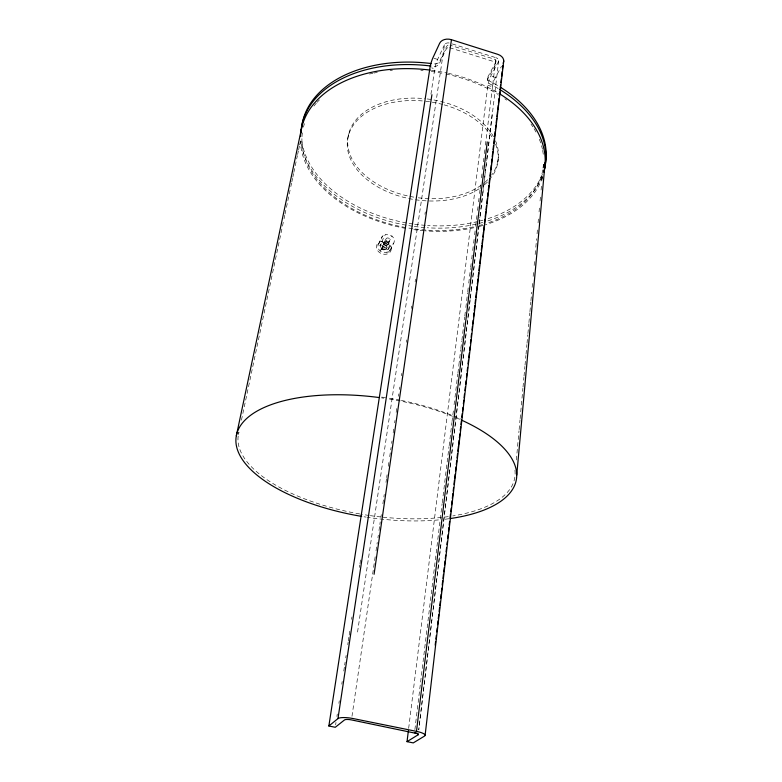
<?xml version="1.0" encoding="UTF-8"?>
<svg xmlns="http://www.w3.org/2000/svg" width="782" height="782" viewBox="0 0 782 782"><rect width="100%" height="100%" fill="white"/><g stroke="black" fill="none" stroke-linecap="round" stroke-linejoin="round"><path stroke-width="0.59" stroke-dasharray="3.91 2.93" d="M516.345 459.982L519.013 430.804M519.121 429.592L520.02 419.866M520.128 418.644L522.914 388.253M523.021 387.041L523.911 377.315M524.028 376.093L524.918 366.367M525.025 365.155L525.915 355.429M526.032 354.217L526.921 344.491M527.029 343.269L527.811 334.764M527.918 333.543L528.818 323.816M528.925 322.604L529.815 312.878M529.932 311.666L530.822 301.94M530.929 300.718L531.711 292.214M532.151 287.346L532.708 281.266M533.158 276.408L533.715 270.328M534.155 265.469L534.712 259.389M535.162 254.521L535.719 248.441M535.826 247.229L536.608 238.715M537.058 233.857L537.615 227.777M538.055 222.919L538.612 216.839M539.062 211.971L539.619 205.891M540.059 201.033L540.509 196.165M541.066 190.085L541.506 185.226M541.955 180.359L542.513 174.288M543.07 168.208L543.51 163.34M497.919 161.483L498.193 159.108M470.06 299.574L418.741 729.919L482.729 194.61M470.178 298.577L471.067 291.119M471.194 290.102L478.848 225.881M478.995 224.669L479.865 217.406M480.001 216.282L480.735 210.133M480.871 208.921L483.765 184.689M483.833 184.102L485.681 168.609M485.788 167.729L486.658 160.457M486.805 159.245L492.289 113.204M482.875 193.398L498.701 60.644M414.88 729.626L442.133 503.618M442.28 502.758L449.005 446.669M449.161 445.76L451.937 422.436M452.035 421.586L453.609 408.937M454.078 404.714L454.86 398.194M455.016 397.246L457.793 373.962M457.949 372.985L458.809 365.487M458.878 364.93L460.715 349.73M460.862 348.518L461.742 341.245M461.898 340.238L464.664 317.013M464.831 315.987L465.29 311.871M465.857 307.492L467.597 292.781M467.753 291.725L468.203 287.756M468.76 283.084L470.529 268.451M470.666 267.336L471.155 263.593M471.712 258.979L472.181 255.118M472.739 250.494L473.442 244.316M473.618 243.212L474.078 239.37M474.645 234.727L475.104 230.895M475.661 226.233L477 215.148M477.567 210.466L478.027 206.663M478.564 201.903L479.004 198.266M479.581 193.535L480.011 189.899M480.158 188.687L480.95 182.441M481.477 177.807L481.976 173.966M482.504 169.332L482.953 165.549M483.442 161.854L483.882 158.218M484.4 153.604L484.899 149.743M485.427 145.139L495.983 57.712L452.133 43.88M498.095 88.503A123.38 80.585 8.6 0 0 489.962 83.997A5.806 4.115 5.2 0 1 487.743 79.041L495.69 64.153L495.935 60.234L494.517 59.217L449.992 45.18M408.663 728.374L487.86 85.316A6.901 1.3 -72.7 0 1 490.783 76.04L498.427 61.758A4.213 3.05 5 0 0 495.983 57.712M487.382 80.331L487.694 77.838M351.978 716.292L375.331 555.679M376.025 550.851L377.256 542.395M377.931 537.733L378.312 535.152M378.987 530.509L379.681 525.699M379.857 524.497L380.238 521.868M380.912 517.273L381.293 514.624M382.877 503.755L384.236 494.41M385.985 482.377L386.503 478.77M386.679 477.567L387.09 474.772M388.312 466.316L389.133 460.715M389.719 456.659L391.059 447.48M391.655 443.374L392.007 440.96M393.16 432.974L393.933 427.676M394.636 422.847L394.988 420.433M396.151 412.427L396.914 407.148M398.497 396.279L398.849 393.864M399.485 389.456L399.837 387.041M401.479 375.751L401.831 373.337M406.337 342.311L406.689 339.896M411.264 308.47L411.615 306.055M415.125 281.891L415.525 279.145M424.949 214.336L425.291 211.942M357.55 632.052L444.469 44.76A4.242 3.099 8 0 1 449.826 43.147M335.634 724.894L335.996 722.46M336.895 716.508L337.277 714.015M338.889 703.341L339.28 700.75M341.783 684.191L342.193 681.454M343.777 671.024L344.5 666.235M344.676 665.042L345.116 662.159M345.761 657.858L346.123 655.463M347.755 644.691L348.117 642.296M348.293 641.093L349.026 636.265M349.212 635.052L350.033 629.598M351.577 619.364L351.949 616.949M359.427 567.449L359.788 565.034M359.974 563.822L360.785 558.446M430.941 94.172L434.772 68.826A6.97 1.017 -73.4 0 1 437.597 59.422L444.469 44.76M381.997 249.155L381.86 249.917L383.463 243.769L387.589 247.239L386.2 248.979M382.046 249.81L383.463 243.769M382.193 249.673L382.642 246.926M348.234 136.244L348.684 133.888M238.422 434.499L238.921 432.114M241.442 420.198L283.768 220.016M284.022 218.823L284.775 215.255M285.029 214.063L290.572 187.846M290.826 186.654L291.578 183.086M291.833 181.893L292.585 178.316M292.839 177.123L293.592 173.545M293.846 172.363L297.375 155.677M297.629 154.484L298.382 150.906M298.636 149.724L299.389 146.146M299.643 144.953L300.65 140.183M378.4 244.072L382.251 236.447M381.675 241.853L385.546 234.229L391.978 236.037A6.647 5.357 28.5 0 1 390.501 245.313L386.562 252.85L380.169 251.071A6.579 5.327 28.5 0 1 381.675 241.853L388.048 243.632L391.978 236.037M380.619 244.453C377.755 248.461 382.339 242.86 384.891 245.225C388.419 245.333 387.11 253.319 388.576 248.353M384.138 242.635L386.093 238.813M380.169 251.071L384.04 243.505A6.647 5.357 28.5 0 1 385.546 234.229M387.97 244.512L389.944 240.709M389.827 250.611L393.786 243.075M495.993 61.641L488.056 76.548A5.806 4.115 5.1 0 0 490.265 81.514A123.233 80.712 8.6 0 1 498.388 86.02M492.504 86.753A6.901 1.32 -72.6 0 1 495.436 77.486L501.487 66.294M386.679 248.959L381.87 249.927M448.057 45.141L446.776 46.138L439.572 61.416A5.845 4.203 8.8 0 1 433.551 63.85M447.685 47.663L446.414 48.65L439.201 63.909A5.855 4.203 8.8 0 1 433.179 66.343M382.74 248.207L387.589 247.239M384.451 249.223L385.946 248.92M384.04 243.505L390.501 245.313M431.615 67.839L433.189 68.327M487.86 85.316L490.959 86.274M434.039 58.318L437.597 59.422M491.946 76.401L495.436 77.486M449.63 47.692L494.214 61.729L495.632 62.746L495.69 64.153M384.656 247.19L382.594 245.46L382.672 246.007M382.76 246.242L384.03 247.317M542.366 174.249A123.233 80.712 8.6 0 1 488.173 218.589M482.993 220.153A123.233 80.712 8.6 0 1 478.75 221.277M477.675 221.541A123.233 80.712 8.6 0 1 427.598 225.509M425.33 225.343A123.233 80.712 8.6 0 1 414.069 224.131M412.964 223.975A123.233 80.712 8.6 0 1 407.451 223.095M406.386 222.899A123.233 80.712 8.6 0 1 301.539 138.795M542.141 176.624A123.38 80.585 8.6 0 1 487.909 220.876M482.719 222.44A123.38 80.585 8.6 0 1 427.275 227.758M425.007 227.591A123.38 80.585 8.6 0 1 413.737 226.379M412.632 226.223A123.38 80.585 8.6 0 1 407.109 225.343M406.034 225.148A123.38 80.585 8.6 0 1 301.05 141.122M495.485 140.78A75.883 49.569 8.6 0 1 491.653 175.051M487.675 179.704A75.883 49.569 8.6 0 1 483.775 183.242M481.116 185.266A75.883 49.569 8.6 0 1 416.053 197.484M413.786 197.123A75.883 49.569 8.6 0 1 409.416 196.302M407.246 195.832A75.883 49.569 8.6 0 1 348.215 136.048A75.883 49.569 8.6 0 1 424.997 98.698M427.177 98.943A75.883 49.569 8.6 0 1 494.537 138.688M495.632 144.23A75.971 49.501 8.6 0 1 491.379 177.406M487.401 182.05A75.971 49.501 8.6 0 1 483.491 185.578M478.955 188.873A75.971 49.501 8.6 0 1 427.265 200.896M426.102 200.837A75.971 49.501 8.6 0 1 347.247 144.719A75.971 49.501 8.6 0 1 424.626 101.132M425.711 101.249A75.971 49.501 8.6 0 1 431.156 101.992M432.241 102.178A75.971 49.501 8.6 0 1 443.013 104.544M444.166 104.866A75.971 49.501 8.6 0 1 492.582 137.984M514.927 470.285A139.861 59.481 8.6 0 1 452.758 515.944M448.301 516.619A139.861 59.481 8.6 0 1 381.919 517.078M380.805 516.961A139.861 59.481 8.6 0 1 370.336 515.641M369.143 515.465A139.861 59.481 8.6 0 1 360.883 514.155M359.73 513.95A139.861 59.481 8.6 0 1 238.93 432.387M381.655 397.08A139.861 59.481 8.6 0 1 387.305 397.911M389.553 398.273A139.861 59.481 8.6 0 1 400.159 400.188M401.322 400.423A139.861 59.481 8.6 0 1 460.569 419.044M542.405 177.504A123.204 80.145 8.6 0 1 485.495 224.717M483.237 225.382A123.204 80.145 8.6 0 1 476.297 227.191M473.941 227.718A123.204 80.145 8.6 0 1 425.173 230.846M424.069 230.758A123.204 80.145 8.6 0 1 413.815 229.654M405.604 228.364A123.204 80.145 8.6 0 1 300.425 140.926M431.4 70.253A123.204 80.145 8.6 0 1 447.294 73.068M448.399 73.322A123.204 80.145 8.6 0 1 498.056 92.902M448.976 518.73A141.728 60.116 8.6 0 1 444.352 519.316M438.448 519.922A141.728 60.116 8.6 0 1 367.305 517.293M366.201 517.127A141.728 60.116 8.6 0 1 364.011 516.785M381.479 397.862A141.728 60.116 8.6 0 1 383.776 398.194M389.495 399.074A141.728 60.116 8.6 0 1 452.944 416.454M455.994 417.715A141.728 60.116 8.6 0 1 460.442 419.641M542.816 169.909A121.669 79.138 8.6 0 1 486.951 223.232M482.523 224.59A121.669 79.138 8.6 0 1 479.122 225.529M473.335 226.907A121.669 79.138 8.6 0 1 413.913 228.833M412.74 228.667A121.669 79.138 8.6 0 1 408.048 227.943M405.79 227.552A121.669 79.138 8.6 0 1 301.93 137.867M301.979 136.782A121.669 79.138 8.6 0 1 302.546 131.542M303.445 127.124A121.669 79.138 8.6 0 1 304.442 123.644M313.944 106.049A121.669 79.138 8.6 0 1 316.28 103.234M317.101 102.315A121.669 79.138 8.6 0 1 319.427 99.881M369.485 74.036A121.669 79.138 8.6 0 1 372.818 73.283M373.943 73.049A121.669 79.138 8.6 0 1 377.315 72.403M390.042 70.634A121.669 79.138 8.6 0 1 392.388 70.419M420.814 70.341A121.669 79.138 8.6 0 1 423.179 70.536M431.273 71.436A121.669 79.138 8.6 0 1 444.753 73.743M445.848 73.967A121.669 79.138 8.6 0 1 498.046 94.368M504.849 98.806A121.669 79.138 8.6 0 1 506.736 100.145M530.978 124.055A121.669 79.138 8.6 0 1 532.855 126.821M534.028 128.678A121.669 79.138 8.6 0 1 536.413 132.891M539.355 139.255A121.669 79.138 8.6 0 1 542.415 149.215M542.659 150.418A121.669 79.138 8.6 0 1 543.47 156.332M543.51 164.367A121.669 79.138 8.6 0 1 543.167 167.71M388.048 243.632A6.579 5.327 28.5 0 1 386.562 252.85M391.313 248.852C390.668 257.229 377.393 255.186 376.631 247.767C375.468 237.914 392.036 239.879 391.313 248.852M384.226 244.082A2.131 1.72 28.5 0 0 387.764 244.834A2.131 1.72 28.5 0 0 386.181 241.804A2.131 1.72 28.5 0 0 384.226 244.082M386.181 240.27A2.141 1.73 28.5 0 0 389.739 241.032A2.141 1.73 28.5 0 0 388.146 237.982A2.141 1.73 28.5 0 0 386.181 240.27M380.942 247.738A4.428 3.578 28.5 0 0 388.302 248.813A4.428 3.578 28.5 0 0 384.539 242.664A4.428 3.578 28.5 0 0 380.942 247.738"/><path stroke-width="1.17" d="M516.746 475.094L545.171 162.187M435.193 645.15L435.613 641.475M435.897 639.05L436.327 635.414M436.727 631.924L437.177 628.142M437.578 624.72L438.028 620.869M438.272 618.709L438.731 614.808M439.122 611.495L439.582 607.536M439.816 605.493L440.286 601.475M440.657 598.279L441.136 594.203M441.419 591.779L441.85 588.142M442.201 585.063L442.69 580.87M442.974 578.445L443.472 574.242M443.746 571.837L444.254 567.527M444.538 565.103L445.007 561.046M445.29 558.651L445.711 555.064M446.092 551.769L446.551 547.869M446.942 544.497L447.245 541.887M447.646 538.436L448.086 534.702M448.497 531.164L448.927 527.518M449.2 525.123L449.63 521.467M450.041 517.928L450.481 514.194M450.764 511.77L451.185 508.134M451.585 504.761L452.035 500.861M452.319 498.437L452.886 493.589M453.169 491.164L453.599 487.528M453.961 484.381L454.45 480.246M454.665 478.379L455.153 474.185M455.505 471.175L456.004 466.913M456.287 464.488L456.708 460.852M457.05 457.969L457.558 453.58M457.841 451.155L458.408 446.307M458.584 444.762L459.112 440.246M459.396 437.822L459.855 433.961M460.246 430.55L460.676 426.913M460.96 424.489L461.39 420.755M461.81 417.217L462.24 413.512M462.514 411.156L462.944 407.451M463.364 403.883L463.794 400.188M464.068 397.813L464.498 394.128M464.919 390.541L465.349 386.865M465.632 384.48L466.062 380.805M466.483 377.207L466.903 373.542M467.186 371.147L467.616 367.481M468.037 363.874L468.467 360.219M468.741 357.814L469.308 352.946M469.591 350.541L470.021 346.905M470.441 343.278L470.862 339.632M471.145 337.247L471.575 333.572M471.986 330.004L472.426 326.299M472.699 323.973L473.13 320.239M473.54 316.73L473.98 312.966M474.244 310.689L474.83 305.684M475.094 303.445L475.534 299.623M475.798 297.414L476.385 292.351M476.639 290.171L477.098 286.29M477.352 284.13L477.949 279.018M478.193 276.877L478.652 272.957M478.936 270.533L479.503 265.685M479.747 263.573L480.314 258.744M480.49 257.2L481.018 252.694M481.301 250.279L481.868 245.44M482.054 243.867L482.572 239.4M482.856 236.975L483.423 232.146M483.608 230.534L484.175 225.685M484.4 223.72L484.957 218.95M485.163 217.191L485.798 211.795M486.013 209.918L486.492 205.842M486.766 203.457L487.323 198.687M487.567 196.585L488.017 192.734M488.3 190.349L488.858 185.578M489.131 183.252L489.698 178.404M489.972 176.048L490.402 172.343M490.685 169.919L491.252 165.07M491.507 162.871L491.956 159.01M492.21 156.85L492.807 151.737M493.051 149.626L493.52 145.677M493.804 143.253L494.371 138.404M494.605 136.371L495.162 131.552M495.358 129.91L495.925 125.061M496.15 123.116L496.717 118.297M496.912 116.577L497.479 111.728M497.694 109.9L498.251 105.12M498.466 103.244L499.033 98.395M499.317 95.971L499.786 91.953M500.03 89.91L500.627 84.779M500.881 82.638L501.33 78.796M501.585 76.577L502.161 71.612M502.435 69.305L502.865 65.629M425.134 735.051L503.755 60.791M408.37 730.75L407.031 741.649L413.277 742.9L424.567 736.058A12.453 2.874 7.8 0 0 416.493 731.366L487.254 141.933M374.07 574.301L451.468 39.687L497.772 54.329A9.276 6.706 5 0 1 503.139 63.244M407.031 741.649L418.165 734.767L417.784 733.712L351.45 719.909A5.709 1.339 8.4 0 0 344.549 719.919L335.273 727.28L328.86 725.999L337.971 718.59L431.918 94.71M328.86 725.999L430.041 67.35A6.97 0.997 -73.5 0 1 432.857 57.946L439.66 43.245A9.325 6.813 8 0 1 451.468 39.687M236.35 435.711L301.412 129.108M416.493 731.366L353.181 718.56A12.561 2.942 8.4 0 0 337.971 718.59M301.529 128.346A123.233 80.712 8.6 0 1 431.302 63.557M500.363 87.213A123.233 80.712 8.6 0 1 544.614 167.231M500.069 89.695A123.38 80.585 8.6 0 1 543.852 171.649M300.855 132.96A123.38 80.585 8.6 0 1 430.921 66.04M461.536 420.13A141.728 60.116 8.6 0 1 450.109 518.564M361.665 516.394A141.728 60.116 8.6 0 1 236.154 436.806A141.728 60.116 8.6 0 1 379.192 397.549M499.082 93.517A123.204 80.145 8.6 0 1 543.901 172.216M300.474 136.527A123.204 80.145 8.6 0 1 430.237 70.106M414.48 732.636A5.66 1.31 7.8 0 1 418.165 734.767"/></g></svg>
